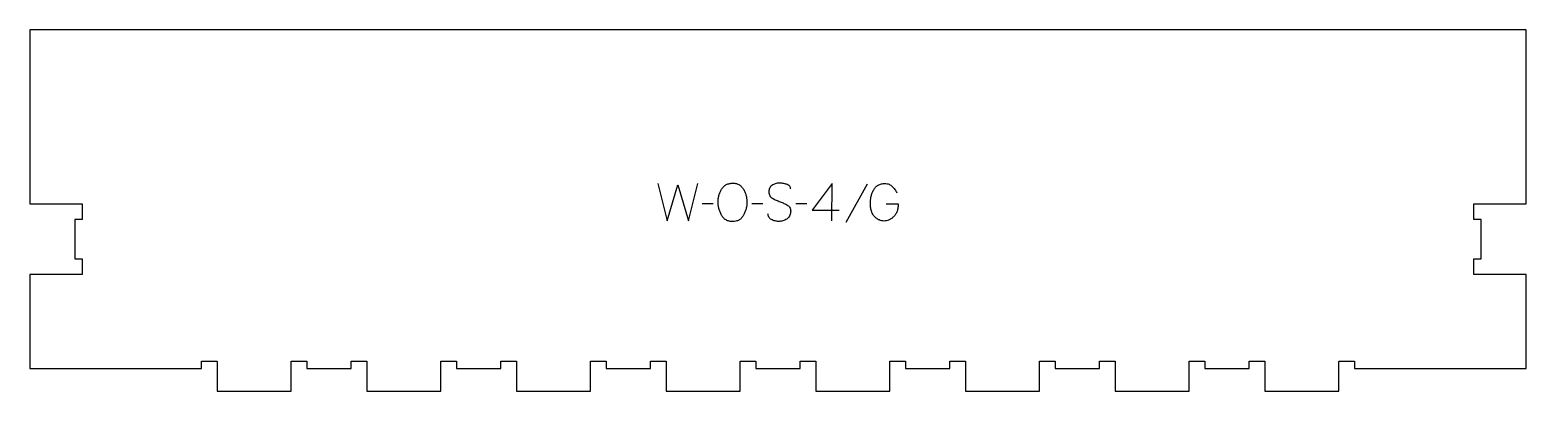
# Model space of a CAD drawing. Extents: x 0 to 1199, y 0 to 289.
import ezdxf

# ---------------------------------------------------------------- set-up
doc = ezdxf.new("R2010")
doc.units = 0
doc.layers.add('1_ANYTOOL_1MMDEEP_LABELS_S', color=2, linetype='CONTINUOUS')
doc.layers.add('4_ANYTOOL_CUTTHROUGH_OUTSI', color=5, linetype='CONTINUOUS')

msp = doc.modelspace()

# ---------------------------------------------------------------- linework, layer by layer
at = {"layer": '1_ANYTOOL_1MMDEEP_LABELS_S'}
for p, q in [((671.214279, 165.864846), (654.028565, 135.093418)), ((547.657136, 150.221989), (538.871422, 150.136275)), ((587.685707, 150.221989), (578.899993, 150.136275)), ((622.74285, 150.221989), (613.957136, 150.136275)), ((627.028565, 144.993418), (648.799993, 144.993418))]:
    msp.add_line(p, q, dxfattribs=at)
for points in [[(503.299993, 166.336275), (511.014279, 136.336275), (519.457136, 165.436275), (527.94285, 136.336275), (535.44285, 166.336275)], [(643.014279, 136.336275), (643.057136, 166.379132), (627.028565, 144.993418)]]:
    msp.add_lwpolyline(points, dxfattribs=at)
msp.add_lwpolyline([(563.728565, 166.679132, -0.064784), (566.40252, 166.331211, -0.088904), (568.828565, 165.20056, -0.05419), (570.751129, 163.50843, -0.051179), (572.278565, 161.45056, -0.041653), (573.460764, 159.021788, -0.036749), (574.249993, 156.436275, -0.024892), (574.707772, 153.817012, -0.030823), (574.871422, 151.164846, -0.034269), (574.694902, 148.59235, -0.031918), (574.18035, 146.064846, -0.031725), (573.292163, 143.45545, -0.026303), (572.107136, 140.964846, -0.058719), (570.583355, 138.803099, -0.077745), (568.544636, 137.139846, -0.077243), (566.057648, 136.161009, -0.055252), (563.385707, 135.864846, -0.054051), (560.631782, 136.163425, -0.077615), (558.066065, 137.161275, -0.078558), (555.990991, 138.848348, -0.060481), (554.449993, 141.05056, -0.02629), (553.263333, 143.58978, -0.031299), (552.376779, 146.246989, -0.031469), (551.86174, 148.833805, -0.033416), (551.685707, 151.464846, -0.032847), (551.864385, 154.181795, -0.035049), (552.408922, 156.848775, -0.03503), (553.324895, 159.425814, -0.032231), (554.578565, 161.857703, -0.062518), (556.200453, 163.924798, -0.074052), (558.312493, 165.473775, -0.072322), (560.939346, 166.404666, -0.049083)], format="xyb", close=True, dxfattribs=at)
for points in [[(609.928565, 161.75056, 0.071867), (609.735451, 163.087167, 0.100684), (609.108922, 164.268418, 0.047558), (608.634368, 164.744868, 0.038563), (608.084368, 165.133596, 0.037928), (607.38718, 165.481064, 0.026634), (606.649993, 165.736275, 0.028461), (603.62666, 166.422258, 0.041577), (600.54285, 166.679132, 0.036938), (599.04049, 166.567992, 0.041531), (597.574993, 166.223775, 0.041583), (596.197616, 165.646566, 0.038125), (594.928565, 164.857703, 0.057611), (593.858412, 163.865799, 0.065808), (593.064279, 162.645203, 0.06469), (592.586783, 161.185649, 0.046778), (592.44285, 159.65056, 0.052235), (592.605206, 158.100718, 0.075448), (593.149993, 156.65056, 0.076671), (594.066085, 155.477508, 0.061023), (595.271422, 154.593418, 0.021951), (598.300276, 153.066072, 0.018213), (601.44285, 151.786275, -0.02405), (604.544335, 150.480813, -0.02981), (607.485707, 148.85056, -0.068439), (608.627009, 147.88463, -0.079282), (609.435707, 146.632703, -0.076308), (609.860707, 145.054021, -0.047772), (609.885707, 143.407703, -0.046243), (609.592473, 141.726744, -0.06359), (608.94285, 140.155918, -0.064671), (607.970026, 138.871729, -0.057073), (606.714279, 137.857703, -0.067522), (603.74597, 136.494793, -0.070793), (600.521422, 135.993418, -0.064027), (597.382406, 136.355933, -0.070447), (594.457136, 137.536275, -0.054374), (593.298719, 138.385908, -0.074742), (592.399993, 139.496989, -0.075199), (591.876986, 140.803367, -0.057737), (591.714279, 142.207703)], [(686.428565, 150.136275), (696.199993, 150.093418, -0.031732), (695.931882, 147.086016, -0.048764), (695.187493, 144.168418, -0.050291), (694.07778, 141.85791, -0.060119), (692.49285, 139.85056, -0.036578), (690.760831, 138.364144, -0.050793), (688.801779, 137.204132, -0.051881), (686.848762, 136.536387, -0.053919), (684.799993, 136.293418, -0.055881), (682.764846, 136.500362, -0.055271), (680.824993, 137.15056, -0.05403), (678.899017, 138.309754, -0.038531), (677.214279, 139.807703, -0.067281), (675.666565, 141.918717, -0.049165), (674.64285, 144.339846, -0.047412), (673.969924, 147.543765, -0.028075), (673.785707, 150.821989, -0.03109), (673.953234, 153.513569, -0.031496), (674.45535, 156.16306, -0.031425), (675.306223, 158.791305, -0.02824), (676.464279, 161.30056, -0.064555), (677.993082, 163.452085, -0.078906), (680.058922, 165.077346, -0.076878), (682.682523, 166.051896, -0.050594), (685.485707, 166.336275, -0.039946), (687.145268, 166.203478, -0.052714), (688.748207, 165.768418, -0.053511), (690.131405, 165.053083, -0.05153), (691.335707, 164.064846, -0.040443), (693.375931, 161.641705, -0.04035), (694.999993, 158.921989)]]:
    msp.add_lwpolyline(points, format="xyb", dxfattribs=at)
at = {"layer": '4_ANYTOOL_CUTTHROUGH_OUTSI'}
msp.add_lwpolyline([(1199.499986, 18), (1199.499986, 93.5), (1157.749986, 93.5, -0.414214), (1157.499986, 93.75), (1157.499986, 105.75, -0.414214), (1157.749986, 106), (1163.499986, 106), (1163.499986, 137.499667), (1157.749986, 137.499667, -0.414214), (1157.499986, 137.749667), (1157.499986, 149.749667, -0.414214), (1157.749986, 149.999667), (1199.499748, 149.999617), (1199.499979, 289.499983), (0.000007, 289.499983), (0.000238, 149.999617), (41.75, 149.999667, -0.414214), (42, 149.749667), (42, 137.749667, -0.414214), (41.75, 137.499667), (36, 137.499667), (36, 106), (41.75, 106, -0.414214), (42, 105.75), (42, 93.75, -0.414214), (41.75, 93.5), (0, 93.5), (0, 18), (137.5, 18), (137.5, 23.75, -0.414214), (137.75, 24), (149.75, 24, -0.414214), (150, 23.75), (150, 0), (209.5, 0), (209.5, 23.75, -0.414214), (209.75, 24), (221.75, 24, -0.414214), (222, 23.75), (222, 18), (257.5, 18), (257.5, 23.75, -0.414214), (257.75, 24), (269.75, 24, -0.414214), (270, 23.75), (270, 0), (329.5, 0), (329.5, 23.75, -0.414214), (329.75, 24), (341.75, 24, -0.414214), (342, 23.75), (342, 18), (377.5, 18), (377.5, 23.75, -0.414214), (377.75, 24), (389.75, 24, -0.414214), (390, 23.75), (390, 0), (449.5, 0), (449.5, 23.75, -0.414214), (449.75, 24), (461.75, 24, -0.414214), (462, 23.75), (462, 18), (497.5, 18), (497.5, 23.75, -0.414214), (497.75, 24), (509.75, 24, -0.414214), (510, 23.75), (510, 0), (569.5, 0), (569.5, 23.75, -0.414214), (569.75, 24), (581.75, 24, -0.414214), (582, 23.75), (582, 18), (617.5, 18), (617.5, 23.75, -0.414214), (617.75, 24), (629.75, 24, -0.414214), (630, 23.75), (630, 0), (689.5, 0), (689.5, 23.75, -0.414214), (689.75, 24), (701.75, 24, -0.414214), (702, 23.75), (702, 18), (737.5, 18), (737.5, 23.75, -0.414214), (737.75, 24), (749.75, 24, -0.414214), (750, 23.75), (750, 0), (809.5, 0), (809.5, 23.75, -0.414214), (809.75, 24), (821.75, 24, -0.414214), (822, 23.75), (822, 18), (857.5, 18), (857.5, 23.75, -0.414214), (857.75, 24), (869.75, 24, -0.414214), (870, 23.75), (870, 0), (929.5, 0), (929.5, 23.75, -0.414214), (929.75, 24), (941.75, 24, -0.414214), (942, 23.75), (942, 18), (977.5, 18), (977.5, 23.75, -0.414214), (977.75, 24), (989.75, 24, -0.414214), (990, 23.75), (990, 0), (1049.5, 0), (1049.5, 23.75, -0.414214), (1049.75, 24), (1061.75, 24, -0.414214), (1062, 23.75), (1062, 18)], format="xyb", close=True, dxfattribs=at)

doc.saveas('drawing.dxf')
